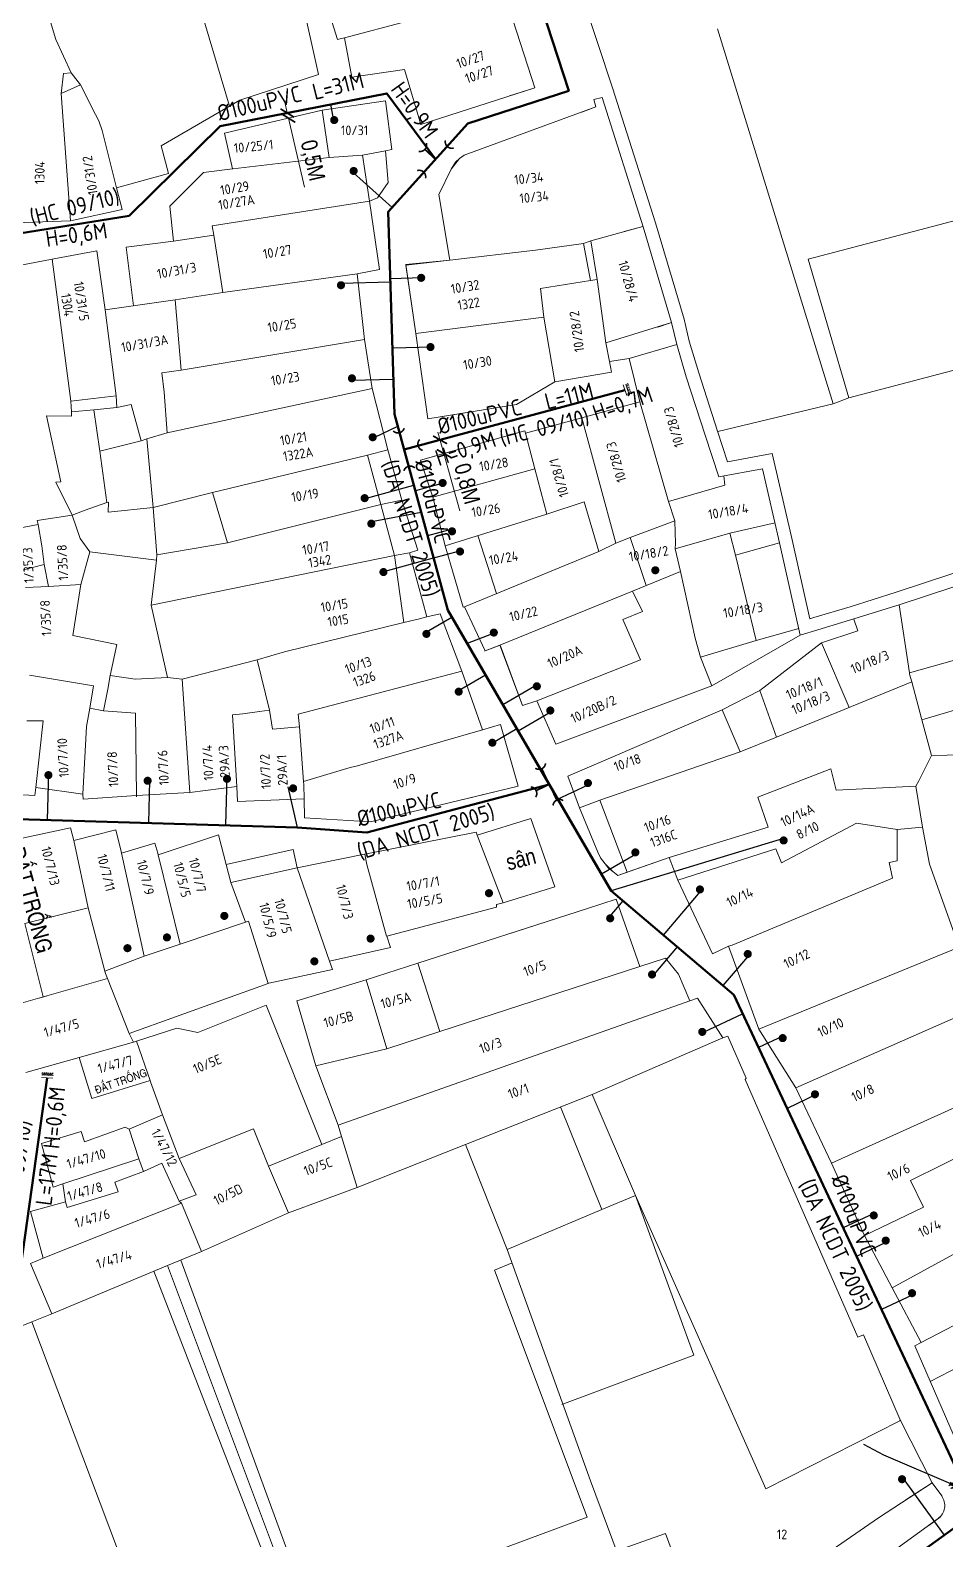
# Model space of a CAD drawing. Header units: inches. Extents: x 595615 to 1194060, y 1190840 to 2385448.
# Drawn here: x 597154.5 to 597211.1, y 1192849.3 to 1192942.6 of the extents above; entities that cross this region are included whole.
import ezdxf
from ezdxf.enums import TextEntityAlignment as Align

# ---------------------------------------------------------------- set-up
doc = ezdxf.new("R2010")
doc.units = ezdxf.units.IN
doc.header["$MEASUREMENT"] = 0
doc.layers.get('Defpoints').update_dxf_attribs({"color": 1})
for name, color, linetype, lineweight in [('Chitiet', 4, 'Continuous', 9), ('DN 100 uPVC', 4, 'Continuous', 50), ('DN 25 PE', 40, 'Continuous', 30), ('DOSAU', 2, 'Continuous', 20), ('DUONG CACH LE', 112, 'Continuous', 5), ('NAM-CDAI', 220, 'Continuous', 25), ('Nen_HTHANH-TP', 9, 'Continuous', 0), ('Nen_SN-HTHANH-TP_new', 7, 'Continuous', 0), ('Nen_SN_HTHANH_old', 9, 'Continuous', 0), ('ONG CAP 3 (DADT)', 221, 'Continuous', 50), ('Te', 4, 'Continuous', 15), ('TEXT PIPE', 3, 'Continuous', 25), ('Text_DiaDanh', 9, 'Continuous', 0), ('TLK 15', 220, 'Continuous', 20), ('VAN', 7, 'Continuous', 20)]:
    doc.layers.add(name, color=color, linetype=linetype, lineweight=lineweight)
doc.layers.add('ki hieu van', color=170, linetype='Continuous')
doc.styles.add('Dia Danh', font='VHELVCN_0.TTF', dxfattribs={"height": 1})
doc.styles.add('Sonha_QTB', font='isocp.shx', dxfattribs={"height": 0.6, "bigfont": 'bigfont.shx'})
doc.styles.add('text', font='isocp2.shx')
doc.styles.add('VNI-HC', font='VHELVCN_0.TTF')
doc.dimstyles.new('DUONG KICH THUOC', dxfattribs={"dimtxt": 1, "dimasz": 0.7, "dimexe": 0.5, "dimexo": 0.3, "dimgap": 0.2, "dimtad": 1, "dimzin": 0, "dimdsep": 46, "dimtxsty": 'VNI-HC', "dimblk": 'ARCHTICK', "dimcen": 0.09, "dimdle": 0.5, "dimclrd": 256, "dimclre": 256, "dimclrt": 256, "dimadec": 0, "dimazin": 0, "dimtfac": 1, "dimtofl": 0, "dimtmove": 0, "dimatfit": 3, "dimfxl": 1, "dimtolj": 1, "dimtzin": 0, "dimlwd": -1, "dimlwe": -1, "dimarcsym": 0})

# ---------------------------------------------------------------- blocks, each defined once
blk = doc.blocks.new('TLK 15')
at = {"layer": 'TLK 15', "linetype": 'Continuous', "const_width": 0.25}
blk.add_lwpolyline([(-0.125, 0, 1), (0.125, 0, 1)], format="xyb", close=True, dxfattribs=at)
blk = doc.blocks.new('VAN')
at = {"layer": 'VAN'}
h = blk.add_hatch(color=256, dxfattribs=at)
h.paths.add_polyline_path([(0.207, -0.5), (0.49, 0), (0.207, 0.5)])
h.paths.add_polyline_path([(0.774, 0.5), (0.49, 0), (0.774, -0.5)])
at = {"layer": 'VAN', "ltscale": 100}
for p, q in [((0, 0.5), (0, -0.5)), ((0.774, -0.5), (0.207, 0.5)), ((0.207, -0.5), (0.774, 0.5)), ((0.207, 0.5), (0.207, -0.5)), ((0.774, 0.5), (0.774, -0.5)), ((0.981, 0.5), (0.981, -0.5))]:
    blk.add_line(p, q, dxfattribs=at)
blk = doc.blocks.new('TE+VAN')
at = {"layer": 'Chitiet', "ltscale": 100, "const_width": 0.1}
for points in [[(-0.35, 1.276, 0.571257), (0.35, 1.276)], [(1.098, 0.35, 0.571257), (1.098, -0.35)], [(0.35, -1.276, 0.571257), (-0.35, -1.276)]]:
    blk.add_lwpolyline(points, format="xyb", dxfattribs=at)
for points in [[(0, -1.076), (0, 1.076)], [(0.898, 0), (0, 0)]]:
    blk.add_lwpolyline(points, dxfattribs=at)
at = {"layer": 'VAN'}
blk.add_blockref('VAN', (1.305, 0), dxfattribs=at)
blk = doc.blocks.new('TE1')
at = {"layer": 'Chitiet', "ltscale": 100, "const_width": 0.1}
for points in [[(-0.35, 1.276, 0.571257), (0.35, 1.276)], [(1.098, 0.35, 0.571257), (1.098, -0.35)], [(0.35, -1.276, 0.571257), (-0.35, -1.276)]]:
    blk.add_lwpolyline(points, format="xyb", dxfattribs=at)
for points in [[(0, -1.076), (0, 1.076)], [(0.898, 0), (0, 0)]]:
    blk.add_lwpolyline(points, dxfattribs=at)
blk = doc.blocks.new('BIT')
at = {"layer": 'Chitiet', "ltscale": 100}
for p, q in [((0.35, 0), (-0.35, 0)), ((-0.303, -0.163), (-0.35, -0.21)), ((0.35, -0.163), (-0.35, -0.163)), ((-0.179, -0.163), (-0.342, -0.325)), ((-0.056, -0.163), (-0.218, -0.325)), ((0.068, -0.163), (-0.094, -0.325)), ((0.192, -0.163), (0.029, -0.325)), ((0.316, -0.163), (0.153, -0.325)), ((0.35, -0.252), (0.277, -0.325))]:
    blk.add_line(p, q, dxfattribs=at)
blk = doc.blocks.new('_ArchTick')
at = {"color": 0, "linetype": 'ByBlock', "const_width": 0.15}
blk.add_lwpolyline([(-0.5, -0.5), (0.5, 0.5)], dxfattribs=at)
blk = doc.blocks.new('*D190')
at = {"layer": 'Defpoints', "color": 0}
for p in [(597179.832, 1192917.286), (597180.068, 1192916.443), (597180.068, 1192916.443)]:
    blk.add_point(p, dxfattribs=at)
at = {"layer": 'DUONG CACH LE'}
for p, q in [((597179.697, 1192917.768), (597180.068, 1192916.443)), ((597180.12, 1192917.367), (597180.313, 1192917.421)), ((597180.068, 1192916.443), (597181.06, 1192912.909)), ((597180.357, 1192916.524), (597180.55, 1192916.578))]:
    blk.add_line(p, q, dxfattribs=at)
at = {"layer": 'DUONG CACH LE', "xscale": 0.7, "yscale": 0.7, "zscale": 0.7}
for p, rotation in [((597179.832, 1192917.286), 105.6753364693084), ((597180.068, 1192916.443), 285.6753364693084)]:
    blk.add_blockref('_ArchTick', p, dxfattribs=dict(at, rotation=rotation))
at = {"layer": 'DUONG CACH LE', "insert": (597181.426, 1192914.555), "char_height": 1, "attachment_point": 5, "rotation": 285.67534, "style": 'VNI-HC'}
blk.add_mtext('\\A1;0,8M', dxfattribs=at)
blk = doc.blocks.new('*D191')
at = {"layer": 'Defpoints', "color": 0}
for p in [(597170.385, 1192937.48), (597170.459, 1192937.163), (597170.459, 1192937.163)]:
    blk.add_point(p, dxfattribs=at)
at = {"layer": 'DUONG CACH LE'}
for p, q in [((597170.385, 1192937.48), (597170.225, 1192938.162)), ((597170.677, 1192937.549), (597170.871, 1192937.595)), ((597170.459, 1192937.163), (597171.456, 1192932.908)), ((597170.751, 1192937.232), (597170.946, 1192937.277))]:
    blk.add_line(p, q, dxfattribs=at)
at = {"layer": 'DUONG CACH LE', "xscale": 0.7, "yscale": 0.7, "zscale": 0.7}
for p, rotation in [((597170.385, 1192937.48), 283.1862494072732), ((597170.459, 1192937.163), 103.1862494072732)]:
    blk.add_blockref('_ArchTick', p, dxfattribs=dict(at, rotation=rotation))
at = {"layer": 'DUONG CACH LE', "insert": (597171.893, 1192934.536), "char_height": 1, "attachment_point": 5, "rotation": 283.18625, "style": 'VNI-HC'}
blk.add_mtext('\\A1;0,5M', dxfattribs=at)

msp = doc.modelspace()

# ---------------------------------------------------------------- linework, layer by layer
at = {"layer": 'DN 100 uPVC'}
for points in [[(597160.186, 1193023.351), (597187.786, 1192938.858), (597181.54, 1192936.831), (597176.627, 1192931.375), (597177.006, 1192918.877), (597180.311, 1192906.769), (597190.409, 1192889.427), (597197.988, 1192882.997), (597212.995, 1192851.044)], [(597179.549, 1192934.62), (597176.534, 1192938.694), (597166.245, 1192936.664), (597160.605, 1192931.133), (597153.806, 1192930.029)], [(597177.605, 1192916.689), (597191.266, 1192920.353)], [(597140.514, 1192891.079), (597153.027, 1192893.877), (597170.988, 1192893.336), (597175.298, 1192893.025), (597186.583, 1192895.998)], [(597146.714, 1192864.572), (597153.883, 1192866.087), (597155.543, 1192877.859)]]:
    msp.add_lwpolyline(points, dxfattribs=at)
at = {"layer": 'DN 25 PE'}
for p, q in [((597173.287, 1192936.919), (597173.072, 1192938.011)), ((597174.488, 1192933.775), (597176.863, 1192931.637)), ((597178.789, 1192927.297), (597176.753, 1192927.235)), ((597173.705, 1192926.966), (597176.758, 1192927.059)), ((597179.364, 1192923.019), (597176.883, 1192922.944)), ((597174.383, 1192920.964), (597176.941, 1192921.042)), ((597175.793, 1192917.446), (597177.224, 1192918.121)), ((597175.292, 1192913.684), (597178.207, 1192914.48)), ((597180.116, 1192914.622), (597178.303, 1192914.128)), ((597175.583, 1192912.231), (597178.659, 1192912.823)), ((597180.573, 1192911.758), (597179.062, 1192911.345)), ((597180.946, 1192910.387), (597179.436, 1192909.975)), ((597176.206, 1192909.117), (597179.43, 1192909.997)), ((597178.991, 1192905.422), (597180.563, 1192906.337)), ((597183.28, 1192905.378), (597181.511, 1192904.708)), ((597180.861, 1192901.726), (597182.643, 1192902.763)), ((597185.69, 1192902.057), (597183.722, 1192900.911)), ((597186.646, 1192900.437), (597184.669, 1192899.285)), ((597183.064, 1192898.57), (597184.574, 1192899.449)), ((597155.618, 1192896.695), (597155.53, 1192893.802)), ((597166.657, 1192896.462), (597166.567, 1192893.469)), ((597161.876, 1192896.22), (597161.797, 1192893.613)), ((597170.424, 1192895.848), (597170.988, 1192893.336)), ((597188.973, 1192895.952), (597187.04, 1192895.034)), ((597201.075, 1192892.658), (597190.409, 1192889.427)), ((597191.907, 1192891.67), (597189.813, 1192890.451)), ((597196.024, 1192889.505), (597193.635, 1192886.69)), ((597190.35, 1192887.846), (597191.155, 1192888.795)), ((597193.063, 1192884.249), (597194.506, 1192885.951)), ((597198.982, 1192885.516), (597197.323, 1192883.561)), ((597196.168, 1192880.704), (597198.541, 1192881.819)), ((597201.016, 1192880.444), (597199.517, 1192879.74)), ((597203.137, 1192876.847), (597201.284, 1192875.977)), ((597206.649, 1192869.485), (597204.752, 1192868.594)), ((597207.388, 1192867.684), (597205.579, 1192866.834)), ((597209.015, 1192864.434), (597207.123, 1192863.546)), ((597208.398, 1192853.189), (597210.992, 1192849.598))]:
    msp.add_line(p, q, dxfattribs=at)
at = {"layer": 'Nen_HTHANH-TP', "linetype": 'Continuous'}
for p, q in [((597172.579, 1192944.97), (597173.482, 1192942.021)), ((597188.309, 1192945.613), (597190.494, 1192939.044)), ((597171.239, 1192944.689), (597172.313, 1192939.86)), ((597185.684, 1192939.041), (597183.9, 1192944.609)), ((597183.9, 1192944.609), (597185.684, 1192939.041)), ((597155.681, 1192943.326), (597156.072, 1192942.027)), ((597173.922, 1192942.131), (597177.821, 1192943.154)), ((597156.072, 1192942.027), (597157.023, 1192939.957)), ((597173.922, 1192942.131), (597173.482, 1192942.021)), ((597174.383, 1192939.701), (597173.922, 1192942.131)), ((597204.14, 1192919.515), (597196.981, 1192942.69)), ((597177.643, 1192940.174), (597174.383, 1192939.701)), ((597177.643, 1192940.174), (597174.383, 1192939.701)), ((597178.636, 1192936.775), (597177.643, 1192940.174)), ((597178.636, 1192936.775), (597177.643, 1192940.174)), ((597185.273, 1192940.32), (597185.684, 1192939.041)), ((597156.404, 1192938.687), (597156.553, 1192939.917)), ((597156.404, 1192938.687), (597157.594, 1192939.218)), ((597156.553, 1192939.917), (597157.023, 1192939.957)), ((597157.023, 1192939.957), (597157.594, 1192939.218)), ((597157.594, 1192939.218), (597158.525, 1192937.379)), ((597172.313, 1192939.86), (597167.455, 1192938.276)), ((597156.404, 1192938.687), (597156.991, 1192930.827)), ((597167.455, 1192938.276), (597162.587, 1192935.452)), ((597178.636, 1192936.775), (597185.684, 1192939.041)), ((597185.684, 1192939.041), (597178.636, 1192936.775)), ((597185.684, 1192939.041), (597184.124, 1192938.549)), ((597189.845, 1192938.444), (597189.345, 1192938.323)), ((597189.455, 1192937.854), (597189.345, 1192938.323)), ((597189.455, 1192937.854), (597189.345, 1192938.323)), ((597189.345, 1192938.323), (597189.455, 1192937.854)), ((597189.845, 1192938.444), (597189.845, 1192938.444)), ((597192.381, 1192930.456), (597189.845, 1192938.444)), ((597190.494, 1192939.044), (597190.494, 1192939.044)), ((597190.494, 1192939.044), (597190.494, 1192939.044)), ((597193.151, 1192930.697), (597190.494, 1192939.044)), ((597158.525, 1192937.379), (597158.726, 1192936.999)), ((597166.496, 1192936.235), (597172.535, 1192937.65)), ((597176.455, 1192938.243), (597172.535, 1192937.65)), ((597172.535, 1192937.65), (597172.977, 1192934.74)), ((597174.785, 1192937.992), (597176.455, 1192938.243)), ((597176.857, 1192935.223), (597176.455, 1192938.243)), ((597176.455, 1192938.243), (597176.857, 1192935.223)), ((597181.327, 1192934.867), (597189.455, 1192937.854)), ((597189.455, 1192937.854), (597181.327, 1192934.867)), ((597188.605, 1192937.543), (597189.455, 1192937.854)), ((597158.726, 1192936.999), (597158.936, 1192936.409)), ((597158.936, 1192936.409), (597159.819, 1192932.85)), ((597166.496, 1192936.235), (597167.008, 1192934.035)), ((597162.587, 1192935.452), (597163.038, 1192933.752)), ((597172.977, 1192934.74), (597167.018, 1192934.035)), ((597175.027, 1192934.882), (597172.977, 1192934.74)), ((597176.467, 1192935.153), (597175.027, 1192934.882)), ((597175.027, 1192934.882), (597175.46, 1192932.042)), ((597176.467, 1192935.153), (597176.857, 1192935.223)), ((597176.857, 1192935.223), (597176.467, 1192935.153)), ((597176.467, 1192935.153), (597176.619, 1192933.183)), ((597176.467, 1192935.153), (597176.619, 1192933.183)), ((597181.038, 1192934.667), (597180.508, 1192934.006)), ((597181.038, 1192934.667), (597180.778, 1192934.437)), ((597181.038, 1192934.667), (597181.327, 1192934.867)), ((597181.327, 1192934.867), (597181.038, 1192934.667)), ((597226.008, 1192934.623), (597202.593, 1192928.454)), ((597163.038, 1192933.752), (597159.819, 1192932.85)), ((597165.208, 1192933.814), (597163.13, 1192931.722)), ((597167.008, 1192934.035), (597165.208, 1192933.814)), ((597167.018, 1192934.035), (597167.008, 1192934.035)), ((597167.008, 1192934.035), (597167.008, 1192934.015)), ((597179.759, 1192932.436), (597180.508, 1192934.006)), ((597180.508, 1192934.006), (597179.759, 1192932.436)), ((597180.778, 1192934.437), (597180.508, 1192934.006)), ((597160.17, 1192931.51), (597159.819, 1192932.85)), ((597176.619, 1192933.183), (597175.96, 1192932.233)), ((597176.619, 1192933.183), (597175.96, 1192932.233)), ((597165.731, 1192930.514), (597175.46, 1192932.042)), ((597175.96, 1192932.233), (597175.46, 1192932.042)), ((597175.96, 1192932.233), (597175.46, 1192932.042)), ((597175.46, 1192932.042), (597176.093, 1192927.803)), ((597175.46, 1192932.042), (597176.093, 1192927.803)), ((597180.443, 1192928.396), (597179.759, 1192932.436)), ((597179.759, 1192932.436), (597180.443, 1192928.396)), ((597153.001, 1192930.674), (597156.991, 1192930.827)), ((597156.991, 1192930.827), (597160.17, 1192931.51)), ((597163.13, 1192931.722), (597163.352, 1192929.562)), ((597163.352, 1192929.562), (597165.851, 1192929.934)), ((597165.731, 1192930.514), (597165.851, 1192929.934)), ((597165.851, 1192929.934), (597166.404, 1192926.395)), ((597192.379, 1192930.463), (597189.152, 1192929.593)), ((597192.376, 1192930.471), (597191.221, 1192930.155)), ((597194.146, 1192924.527), (597192.381, 1192930.456)), ((597194.926, 1192924.738), (597193.151, 1192930.697)), ((597155.843, 1192928.446), (597158.612, 1192928.959)), ((597158.612, 1192928.959), (597159.115, 1192925.319)), ((597160.421, 1192929.189), (597163.352, 1192929.562)), ((597180.443, 1192928.396), (597185.732, 1192929.011)), ((597188.692, 1192929.413), (597185.732, 1192929.011)), ((597189.152, 1192929.593), (597188.692, 1192929.413)), ((597188.692, 1192929.413), (597189.124, 1192927.133)), ((597189.152, 1192929.593), (597189.554, 1192927.194)), ((597151.643, 1192927.643), (597155.843, 1192928.446)), ((597157.01, 1192919.667), (597155.843, 1192928.446)), ((597177.713, 1192928.074), (597180.443, 1192928.396)), ((597180.443, 1192928.396), (597177.713, 1192928.114)), ((597177.713, 1192928.114), (597178.336, 1192923.855)), ((597177.713, 1192928.074), (597178.336, 1192923.855)), ((597202.593, 1192928.454), (597205.109, 1192919.886)), ((597166.404, 1192926.395), (597174.713, 1192927.552)), ((597176.093, 1192927.803), (597174.713, 1192927.552)), ((597176.093, 1192927.803), (597174.713, 1192927.552)), ((597174.713, 1192927.552), (597175.157, 1192923.492)), ((597174.713, 1192927.552), (597175.157, 1192923.492)), ((597189.124, 1192927.133), (597186.034, 1192926.631)), ((597189.124, 1192927.133), (597189.554, 1192927.194)), ((597190.087, 1192923.274), (597189.554, 1192927.194)), ((597166.404, 1192926.395), (597163.455, 1192925.933)), ((597186.245, 1192924.861), (597186.034, 1192926.631)), ((597163.455, 1192925.933), (597159.115, 1192925.319)), ((597159.115, 1192925.319), (597159.799, 1192920.01)), ((597163.455, 1192925.933), (597163.455, 1192925.933)), ((597163.828, 1192921.593), (597163.455, 1192925.933)), ((597228.525, 1192926.055), (597205.109, 1192919.886)), ((597186.245, 1192924.861), (597178.336, 1192923.855)), ((597186.919, 1192920.871), (597186.245, 1192924.861)), ((597190.087, 1192923.274), (597194.144, 1192924.534)), ((597193.306, 1192924.257), (597194.144, 1192924.534)), ((597194.467, 1192923.178), (597194.146, 1192924.527)), ((597195.237, 1192923.388), (597194.926, 1192924.738)), ((597163.828, 1192921.593), (597175.157, 1192923.492)), ((597175.157, 1192923.492), (597175.639, 1192920.452)), ((597175.157, 1192923.492), (597175.639, 1192920.452)), ((597178.336, 1192923.855), (597179.081, 1192918.575)), ((597178.336, 1192923.855), (597179.081, 1192918.575)), ((597195.828, 1192921.429), (597195.237, 1192923.388)), ((597190.087, 1192923.274), (597190.308, 1192922.124)), ((597191.518, 1192922.305), (597194.465, 1192923.185)), ((597195.058, 1192921.188), (597194.467, 1192923.178)), ((597162.638, 1192921.432), (597163.828, 1192921.593)), ((597190.308, 1192922.124), (597191.518, 1192922.305)), ((597190.308, 1192922.124), (597190.428, 1192921.464)), ((597192.19, 1192919.636), (597191.518, 1192922.305)), ((597162.638, 1192921.432), (597162.769, 1192920.222)), ((597184.55, 1192919.46), (597186.919, 1192920.871)), ((597186.919, 1192920.871), (597190.428, 1192921.464)), ((597196.231, 1192917.579), (597195.058, 1192921.188)), ((597196.991, 1192917.83), (597195.828, 1192921.429)), ((597157.01, 1192919.667), (597159.799, 1192920.01)), ((597157.01, 1192919.667), (597157.04, 1192919.027)), ((597159.85, 1192919.28), (597159.799, 1192920.01)), ((597162.769, 1192920.222), (597162.951, 1192917.712)), ((597162.951, 1192917.712), (597175.639, 1192920.452)), ((597175.639, 1192920.452), (597176.612, 1192916.663)), ((597175.639, 1192920.452), (597176.612, 1192916.663)), ((597188.59, 1192918.653), (597192.19, 1192919.636)), ((597193.955, 1192913.467), (597192.19, 1192919.636)), ((597205.109, 1192919.886), (597204.14, 1192919.515)), ((597155.5, 1192918.766), (597156.374, 1192914.697)), ((597157.05, 1192918.757), (597155.5, 1192918.766)), ((597157.04, 1192919.027), (597158.43, 1192919.149)), ((597157.04, 1192919.027), (597157.05, 1192918.757)), ((597158.43, 1192919.149), (597159.85, 1192919.28)), ((597158.792, 1192916.579), (597158.43, 1192919.149)), ((597159.85, 1192919.28), (597160.74, 1192919.47)), ((597160.74, 1192919.47), (597161.342, 1192917.231)), ((597179.081, 1192918.575), (597184.55, 1192919.46)), ((597179.081, 1192918.575), (597181.39, 1192918.947)), ((597204.14, 1192919.515), (597197, 1192917.803)), ((597178.613, 1192916.035), (597185.081, 1192917.85)), ((597185.121, 1192917.69), (597185.081, 1192917.85)), ((597185.121, 1192917.69), (597188.59, 1192918.653)), ((597190.697, 1192910.895), (597188.59, 1192918.653)), ((597197.613, 1192915.92), (597196.991, 1192917.83)), ((597161.342, 1192917.231), (597158.792, 1192916.579)), ((597161.692, 1192917.341), (597161.342, 1192917.231)), ((597162.951, 1192917.712), (597161.692, 1192917.341)), ((597161.692, 1192917.341), (597162.095, 1192913.111)), ((597181.392, 1192916.817), (597178.613, 1192916.035)), ((597185.693, 1192915.501), (597185.121, 1192917.69)), ((597197.063, 1192915.01), (597196.231, 1192917.579)), ((597158.792, 1192916.579), (597159.235, 1192913.409)), ((597165.764, 1192914.034), (597175.352, 1192916.332)), ((597175.352, 1192916.332), (597176.612, 1192916.663)), ((597175.352, 1192916.332), (597176.175, 1192913.283)), ((597176.612, 1192916.663), (597177.475, 1192913.554)), ((597176.612, 1192916.663), (597177.475, 1192913.554)), ((597179.394, 1192913.745), (597178.613, 1192916.035)), ((597178.613, 1192916.035), (597179.394, 1192913.745)), ((597200.372, 1192916.432), (597197.613, 1192915.92)), ((597201.607, 1192911.103), (597200.372, 1192916.432)), ((597179.394, 1192913.745), (597185.693, 1192915.501)), ((597185.693, 1192915.501), (597186.435, 1192912.691)), ((597199.763, 1192915.492), (597197.063, 1192915.01)), ((597197.379, 1192915.066), (597197.444, 1192914.49)), ((597200.827, 1192910.923), (597199.763, 1192915.492)), ((597156.374, 1192914.697), (597156.074, 1192914.667)), ((597156.074, 1192914.667), (597157.075, 1192912.637)), ((597162.095, 1192913.111), (597165.764, 1192914.034)), ((597165.764, 1192914.034), (597166.697, 1192910.915)), ((597193.955, 1192913.467), (597197.444, 1192914.49)), ((597159.235, 1192913.409), (597157.895, 1192912.938)), ((597159.235, 1192913.409), (597159.335, 1192913.439)), ((597159.335, 1192913.439), (597159.315, 1192912.809)), ((597159.315, 1192912.809), (597162.095, 1192913.111)), ((597162.327, 1192910.182), (597162.095, 1192913.111)), ((597176.175, 1192913.283), (597166.697, 1192910.915)), ((597177.475, 1192913.554), (597176.175, 1192913.283)), ((597176.175, 1192913.283), (597177.017, 1192910.144)), ((597177.475, 1192913.554), (597178.457, 1192910.465)), ((597178.457, 1192910.465), (597177.475, 1192913.554)), ((597179.394, 1192913.745), (597180.147, 1192910.746)), ((597179.394, 1192913.745), (597180.147, 1192910.746)), ((597188.735, 1192913.453), (597186.435, 1192912.691)), ((597188.735, 1192913.453), (597189.647, 1192910.394)), ((597193.955, 1192913.467), (597194.356, 1192912.277)), ((597154.916, 1192912.306), (597157.075, 1192912.637)), ((597154.976, 1192912.046), (597154.916, 1192912.306)), ((597157.895, 1192912.938), (597157.075, 1192912.637)), ((597157.075, 1192912.637), (597157.576, 1192911.198)), ((597186.435, 1192912.691), (597180.147, 1192910.746)), ((597194.356, 1192912.277), (597191.596, 1192911.255)), ((597194.397, 1192910.878), (597194.356, 1192912.277)), ((597197.746, 1192911.51), (597200.541, 1192912.152)), ((597154.976, 1192912.046), (597153.136, 1192911.704)), ((597155.207, 1192910.746), (597154.976, 1192912.046)), ((597182.166, 1192911.378), (597183.329, 1192907.799)), ((597191.596, 1192911.255), (597190.697, 1192910.895)), ((597191.596, 1192911.255), (597192.569, 1192908.286)), ((597194.367, 1192910.558), (597197.746, 1192911.51)), ((597197.746, 1192911.51), (597198.107, 1192910.161)), ((597155.358, 1192909.586), (597155.207, 1192910.746)), ((597158.187, 1192910.368), (597157.576, 1192911.198)), ((597157.619, 1192908.338), (597158.187, 1192910.368)), ((597162.298, 1192909.852), (597158.187, 1192910.368)), ((597162.327, 1192910.182), (597166.697, 1192910.915)), ((597177.937, 1192910.314), (597177.017, 1192910.144)), ((597178.457, 1192910.465), (597177.937, 1192910.314)), ((597177.937, 1192910.314), (597178.457, 1192910.465)), ((597177.937, 1192910.314), (597179.02, 1192906.345)), ((597179.02, 1192906.345), (597177.937, 1192910.314)), ((597180.147, 1192910.746), (597181.25, 1192906.937)), ((597180.147, 1192910.746), (597181.25, 1192906.937)), ((597189.647, 1192910.394), (597181.34, 1192906.977)), ((597190.697, 1192910.895), (597189.647, 1192910.394)), ((597194.397, 1192910.878), (597194.367, 1192910.558)), ((597194.688, 1192909.148), (597194.367, 1192910.558)), ((597198.107, 1192910.161), (597200.826, 1192910.926)), ((597202.101, 1192905.224), (597200.827, 1192910.923)), ((597202.69, 1192906.234), (597201.607, 1192911.103)), ((597216.417, 1192910.635), (597208.029, 1192907.869)), ((597153.358, 1192909.074), (597155.358, 1192909.586)), ((597155.358, 1192909.586), (597155.619, 1192908.226)), ((597177.017, 1192910.144), (597161.97, 1192907.071)), ((597161.97, 1192907.071), (597162.298, 1192909.852)), ((597162.298, 1192909.852), (597162.327, 1192910.182)), ((597177.017, 1192910.144), (597177.591, 1192906.004)), ((597198.107, 1192910.161), (597199.382, 1192904.882)), ((597216.678, 1192909.876), (597208.27, 1192907.109)), ((597191.739, 1192907.945), (597194.688, 1192909.148)), ((597194.688, 1192909.148), (597195.601, 1192905.038)), ((597155.619, 1192908.226), (597154.209, 1192908.155)), ((597157.619, 1192908.338), (597155.619, 1192908.226)), ((597157.131, 1192905.197), (597157.619, 1192908.338)), ((597183.532, 1192904.599), (597191.739, 1192907.945)), ((597191.739, 1192907.945), (597192.34, 1192906.676)), ((597208.029, 1192907.869), (597205.18, 1192906.976)), ((597162.983, 1192902.602), (597161.97, 1192907.071)), ((597181.25, 1192906.937), (597181.34, 1192906.977)), ((597181.25, 1192906.937), (597181.34, 1192906.977)), ((597181.34, 1192906.977), (597182.622, 1192904.258)), ((597181.34, 1192906.977), (597182.622, 1192904.258)), ((597192.34, 1192906.676), (597191.141, 1192906.175)), ((597205.18, 1192906.976), (597202.95, 1192906.314)), ((597208.27, 1192907.109), (597205.411, 1192906.216)), ((597208.21, 1192907.09), (597208.853, 1192902.889)), ((597170.212, 1192904.188), (597177.591, 1192906.004)), ((597177.591, 1192906.004), (597178.56, 1192906.235)), ((597178.56, 1192906.235), (597179.02, 1192906.345)), ((597179.02, 1192906.345), (597179.83, 1192906.526)), ((597179.02, 1192906.345), (597179.83, 1192906.526)), ((597179.83, 1192906.526), (597181.173, 1192902.987)), ((597179.83, 1192906.526), (597181.173, 1192902.987)), ((597191.141, 1192906.175), (597192.223, 1192903.696)), ((597199.382, 1192904.882), (597202.009, 1192905.638)), ((597202.95, 1192906.314), (597202.69, 1192906.234)), ((597205.411, 1192906.216), (597203.181, 1192905.545)), ((597205.661, 1192905.487), (597205.405, 1192906.215)), ((597159.852, 1192904.63), (597157.131, 1192905.197)), ((597195.601, 1192905.038), (597195.942, 1192903.859)), ((597195.942, 1192903.859), (597199.382, 1192904.882)), ((597203.181, 1192905.545), (597202.101, 1192905.224)), ((597203.422, 1192904.745), (597205.661, 1192905.487)), ((597203.422, 1192904.745), (597205.125, 1192900.756)), ((597208.853, 1192902.889), (597218.051, 1192905.487)), ((597159.433, 1192902.719), (597159.852, 1192904.63)), ((597168.523, 1192903.687), (597170.212, 1192904.188)), ((597182.622, 1192904.258), (597182.572, 1192904.238)), ((597183.532, 1192904.599), (597182.622, 1192904.258)), ((597182.622, 1192904.258), (597183.542, 1192904.599)), ((597183.542, 1192904.599), (597183.532, 1192904.599)), ((597184.935, 1192900.88), (597183.532, 1192904.599)), ((597183.542, 1192904.599), (597184.935, 1192900.88)), ((597195.942, 1192903.859), (597196.634, 1192902.089)), ((597163.893, 1192902.503), (597168.523, 1192903.687)), ((597169.285, 1192900.587), (597168.523, 1192903.687)), ((597171.055, 1192900.329), (597181.173, 1192902.987)), ((597181.173, 1192902.987), (597182.446, 1192899.368)), ((597181.173, 1192902.987), (597182.446, 1192899.368)), ((597185.805, 1192901.161), (597192.223, 1192903.696)), ((597208.863, 1192902.799), (597208.853, 1192902.889)), ((597158.404, 1192902.088), (597154.443, 1192902.755)), ((597158.404, 1192902.088), (597158.175, 1192900.698)), ((597159.294, 1192901.889), (597159.015, 1192900.539)), ((597159.433, 1192902.719), (597159.294, 1192901.889)), ((597160.983, 1192902.501), (597159.433, 1192902.719)), ((597162.983, 1192902.602), (597160.983, 1192902.501)), ((597163.893, 1192902.503), (597162.983, 1192902.602)), ((597164.369, 1192895.493), (597163.893, 1192902.503)), ((597196.634, 1192902.089), (597186.997, 1192898.482)), ((597208.994, 1192902.339), (597200.626, 1192898.913)), ((597208.863, 1192902.799), (597208.994, 1192902.339)), ((597209.595, 1192900.07), (597208.994, 1192902.339)), ((597218.863, 1192902.727), (597209.616, 1192899.99)), ((597185.805, 1192901.161), (597184.935, 1192900.88)), ((597184.935, 1192900.88), (597185.805, 1192901.161)), ((597185.805, 1192901.161), (597186.997, 1192898.482)), ((597185.805, 1192901.161), (597186.997, 1192898.482)), ((597200.626, 1192898.913), (597199.61, 1192901.797)), ((597158.175, 1192900.698), (597157.976, 1192899.578)), ((597158.175, 1192900.698), (597159.015, 1192900.539)), ((597159.015, 1192900.539), (597161.005, 1192900.401)), ((597161.005, 1192900.401), (597161.059, 1192895.301)), ((597167.635, 1192900.366), (597166.995, 1192900.285)), ((597166.995, 1192900.285), (597167.269, 1192895.866)), ((597168.675, 1192900.507), (597167.635, 1192900.366)), ((597169.285, 1192900.587), (597168.675, 1192900.507)), ((597169.466, 1192899.407), (597169.285, 1192900.587)), ((597171.055, 1192900.329), (597171.136, 1192899.559)), ((597198.387, 1192898.001), (597197.271, 1192900.604)), ((597209.616, 1192899.99), (597209.595, 1192900.07)), ((597154.276, 1192899.915), (597155.296, 1192899.926)), ((597155.296, 1192899.926), (597154.829, 1192895.806)), ((597157.739, 1192895.388), (597157.976, 1192899.578)), ((597171.136, 1192899.559), (597169.466, 1192899.407)), ((597171.389, 1192896.169), (597171.136, 1192899.559)), ((597182.446, 1192899.368), (597174.718, 1192897.142)), ((597182.446, 1192899.368), (597183.576, 1192899.689)), ((597182.446, 1192899.368), (597183.576, 1192899.689)), ((597183.576, 1192899.689), (597184.669, 1192895.89)), ((597183.576, 1192899.689), (597184.669, 1192895.89)), ((597209.616, 1192899.99), (597210.217, 1192897.79)), ((597198.387, 1192898.001), (597200.626, 1192898.913)), ((597198.387, 1192898.001), (597189.71, 1192895.014)), ((597210.217, 1192897.79), (597209.439, 1192896.22)), ((597210.217, 1192897.79), (597213.127, 1192897.853)), ((597171.389, 1192896.169), (597174.268, 1192897.041)), ((597174.268, 1192897.041), (597174.718, 1192897.142)), ((597188.46, 1192894.543), (597187.728, 1192896.512)), ((597187.728, 1192896.512), (597188.46, 1192894.543)), ((597203.988, 1192896.955), (597199.479, 1192895.212)), ((597204.319, 1192895.636), (597203.988, 1192896.955)), ((597151.709, 1192895.473), (597154.769, 1192895.316)), ((597154.829, 1192895.806), (597154.769, 1192895.316)), ((597157.739, 1192895.388), (597154.829, 1192895.806)), ((597157.759, 1192895.088), (597157.739, 1192895.388)), ((597161.059, 1192895.301), (597164.369, 1192895.493)), ((597167.269, 1192895.866), (597164.369, 1192895.493)), ((597167.269, 1192895.866), (597167.31, 1192894.946)), ((597171.399, 1192895.979), (597171.389, 1192896.169)), ((597171.399, 1192895.979), (597171.429, 1192895.099)), ((597184.669, 1192895.89), (597175.531, 1192893.692)), ((597184.669, 1192895.89), (597181.269, 1192895.067)), ((597204.319, 1192895.636), (597209.239, 1192895.879)), ((597209.439, 1192896.22), (597209.239, 1192895.879)), ((597209.239, 1192895.879), (597209.651, 1192893.36)), ((597161.059, 1192895.301), (597157.759, 1192895.088)), ((597161.059, 1192895.221), (597161.059, 1192895.301)), ((597167.31, 1192894.946), (597171.429, 1192895.099)), ((597171.429, 1192895.099), (597171.46, 1192893.929)), ((597189.71, 1192895.014), (597188.46, 1192894.543)), ((597189.582, 1192891.804), (597188.46, 1192894.543)), ((597188.46, 1192894.543), (597189.582, 1192891.804)), ((597189.71, 1192895.014), (597191.393, 1192890.565)), ((597200.111, 1192893.362), (597199.479, 1192895.212)), ((597171.46, 1192893.929), (597175.531, 1192893.692)), ((597185.44, 1192893.88), (597182.121, 1192892.858)), ((597182.121, 1192892.858), (597185.44, 1192893.88)), ((597185.44, 1192893.88), (597182.121, 1192892.858)), ((597186.924, 1192889.661), (597185.44, 1192893.88)), ((597185.44, 1192893.88), (597186.924, 1192889.661)), ((597186.924, 1192889.661), (597185.44, 1192893.88)), ((597205.581, 1192893.597), (597200.933, 1192891.153)), ((597208.101, 1192893.209), (597205.581, 1192893.597)), ((597153.032, 1192892.464), (597156.981, 1192893.317)), ((597156.981, 1192893.317), (597157.182, 1192892.537)), ((597157.182, 1192892.537), (597159.791, 1192893.19)), ((597159.791, 1192893.19), (597160.112, 1192891.85)), ((597162.412, 1192891.642), (597166.141, 1192892.885)), ((597166.141, 1192892.885), (597166.613, 1192891.045)), ((597182.071, 1192893.038), (597175.182, 1192891.692)), ((597182.121, 1192892.858), (597182.071, 1192893.038)), ((597182.121, 1192892.858), (597183.735, 1192888.679)), ((597183.735, 1192888.679), (597182.121, 1192892.858)), ((597200.111, 1192893.362), (597193.992, 1192891.487)), ((597208.101, 1192893.209), (597208.093, 1192891.269)), ((597209.651, 1192893.36), (597208.101, 1192893.209)), ((597209.651, 1192893.36), (597210.093, 1192891.07)), ((597157.182, 1192892.537), (597157.192, 1192892.527)), ((597157.192, 1192892.527), (597158.065, 1192888.368)), ((597160.112, 1192891.85), (597160.132, 1192891.75)), ((597160.132, 1192891.75), (597162.202, 1192892.372)), ((597160.132, 1192891.75), (597161.537, 1192885.381)), ((597162.202, 1192892.372), (597162.382, 1192891.752)), ((597162.382, 1192891.752), (597162.412, 1192891.642)), ((597162.412, 1192891.642), (597163.757, 1192886.133)), ((597170.742, 1192891.978), (597166.613, 1192891.045)), ((597170.742, 1192891.978), (597171.003, 1192890.849)), ((597171.003, 1192890.849), (597175.162, 1192891.682)), ((597175.162, 1192891.682), (597175.182, 1192891.692)), ((597175.182, 1192891.692), (597175.313, 1192891.052)), ((597189.582, 1192891.804), (597189.752, 1192891.464)), ((597189.582, 1192891.804), (597189.752, 1192891.464)), ((597200.602, 1192892.013), (597194.534, 1192890.088)), ((597200.933, 1192891.153), (597200.602, 1192892.013)), ((597166.613, 1192891.045), (597166.904, 1192889.925)), ((597166.904, 1192889.925), (597171.003, 1192890.849)), ((597171.003, 1192890.849), (597172.998, 1192885.08)), ((597176.526, 1192886.623), (597175.313, 1192891.052)), ((597190.033, 1192891.084), (597189.752, 1192891.464)), ((597189.752, 1192891.464), (597190.033, 1192891.084)), ((597190.253, 1192890.824), (597190.033, 1192891.084)), ((597190.033, 1192891.084), (597190.523, 1192890.604)), ((597190.253, 1192890.824), (597190.523, 1192890.604)), ((597193.992, 1192891.487), (597190.813, 1192890.365)), ((597191.393, 1192890.565), (597193.992, 1192891.487)), ((597193.992, 1192891.487), (597194.534, 1192890.088)), ((597193.992, 1192891.487), (597194.534, 1192890.088)), ((597208.093, 1192891.269), (597207.603, 1192891.168)), ((597207.603, 1192891.168), (597207.813, 1192890.208)), ((597210.093, 1192891.07), (597211.927, 1192885.932)), ((597166.904, 1192889.925), (597167.796, 1192887.486)), ((597190.523, 1192890.604), (597190.813, 1192890.365)), ((597190.523, 1192890.604), (597190.813, 1192890.365)), ((597190.813, 1192890.365), (597191.393, 1192890.565)), ((597194.534, 1192890.088), (597196.677, 1192885.519)), ((597194.534, 1192890.088), (597196.677, 1192885.519)), ((597197.897, 1192886.06), (597207.813, 1192890.208)), ((597183.735, 1192888.679), (597186.924, 1192889.661)), ((597186.924, 1192889.661), (597183.735, 1192888.679)), ((597186.924, 1192889.661), (597183.735, 1192888.679)), ((597190.724, 1192888.895), (597188.955, 1192888.323)), ((597188.955, 1192888.323), (597190.724, 1192888.895)), ((597192.178, 1192884.736), (597190.724, 1192888.895)), ((597190.724, 1192888.895), (597192.178, 1192884.736)), ((597154.156, 1192887.395), (597158.065, 1192888.368)), ((597158.065, 1192888.368), (597159.098, 1192884.459)), ((597183.325, 1192888.419), (597176.536, 1192886.623)), ((597188.955, 1192888.323), (597178.458, 1192884.945)), ((597183.735, 1192888.679), (597183.315, 1192888.569)), ((597183.315, 1192888.569), (597183.325, 1192888.419)), ((597183.846, 1192886.679), (597188.955, 1192888.323)), ((597154.156, 1192887.395), (597155.299, 1192882.866)), ((597163.757, 1192886.133), (597167.796, 1192887.486)), ((597167.796, 1192887.486), (597167.986, 1192887.546)), ((597167.986, 1192887.546), (597169.209, 1192883.697)), ((597161.537, 1192885.381), (597163.757, 1192886.133)), ((597176.536, 1192886.623), (597176.526, 1192886.623)), ((597176.536, 1192886.623), (597176.777, 1192885.923)), ((597197.657, 1192886), (597197.897, 1192886.06)), ((597159.098, 1192884.459), (597161.537, 1192885.381)), ((597176.777, 1192885.923), (597172.998, 1192885.08)), ((597193.767, 1192885.257), (597192.178, 1192884.736)), ((597192.178, 1192884.736), (597193.767, 1192885.257)), ((597194.578, 1192884.268), (597193.767, 1192885.257)), ((597193.767, 1192885.257), (597194.578, 1192884.268)), ((597196.677, 1192885.519), (597197.657, 1192886)), ((597196.677, 1192885.519), (597197.657, 1192886)), ((597197.657, 1192886), (597199.551, 1192880.872)), ((597197.657, 1192886), (597199.551, 1192880.872)), ((597199.551, 1192880.872), (597211.927, 1192885.932)), ((597159.098, 1192884.459), (597159.138, 1192884.319)), ((597159.138, 1192884.319), (597159.278, 1192883.999)), ((597173.178, 1192884.56), (597169.249, 1192883.707)), ((597172.998, 1192885.08), (597173.178, 1192884.56)), ((597178.458, 1192884.945), (597175.258, 1192883.912)), ((597178.458, 1192884.945), (597179.821, 1192880.726)), ((597192.178, 1192884.736), (597179.821, 1192880.726)), ((597195.28, 1192882.618), (597194.578, 1192884.268)), ((597194.578, 1192884.268), (597195.28, 1192882.618)), ((597153.22, 1192882.274), (597159.278, 1192883.999)), ((597160.601, 1192880.61), (597159.278, 1192883.999)), ((597169.209, 1192883.697), (597160.601, 1192880.61)), ((597169.249, 1192883.707), (597169.209, 1192883.697)), ((597170.97, 1192882.619), (597175.258, 1192883.912)), ((597175.258, 1192883.912), (597176.542, 1192879.663)), ((597155.549, 1192882.936), (597155.049, 1192882.796)), ((597164.851, 1192880.674), (597169.09, 1192882.357)), ((597169.09, 1192882.357), (597172.517, 1192873.74)), ((597170.97, 1192882.619), (597172.143, 1192878.6)), ((597195.28, 1192882.618), (597173.536, 1192874.941)), ((597195.28, 1192882.618), (597195.749, 1192882.789)), ((597195.749, 1192882.789), (597195.28, 1192882.618)), ((597195.749, 1192882.789), (597197.311, 1192880.34)), ((597197.311, 1192880.34), (597195.749, 1192882.789)), ((597201.834, 1192877.254), (597214.859, 1192882.984)), ((597160.611, 1192880.6), (597160.601, 1192880.61)), ((597160.872, 1192880.06), (597160.611, 1192880.6)), ((597161.072, 1192880.131), (597163.561, 1192880.943)), ((597163.561, 1192880.943), (597164.851, 1192880.674)), ((597179.821, 1192880.726), (597176.542, 1192879.663)), ((597197.621, 1192880.43), (597197.311, 1192880.34)), ((597197.311, 1192880.34), (597197.621, 1192880.43)), ((597198.753, 1192877.841), (597197.621, 1192880.43)), ((597197.621, 1192880.43), (597198.753, 1192877.841)), ((597199.551, 1192880.872), (597201.834, 1192877.254)), ((597199.551, 1192880.872), (597201.834, 1192877.254)), ((597160.872, 1192880.06), (597157.522, 1192879.118)), ((597160.872, 1192880.06), (597161.072, 1192880.131)), ((597161.072, 1192880.131), (597161.904, 1192877.691)), ((597172.143, 1192878.6), (597176.542, 1192879.663)), ((597197.311, 1192880.34), (597189.234, 1192876.843)), ((597154.213, 1192878.185), (597157.522, 1192879.118)), ((597157.522, 1192879.118), (597158.294, 1192876.578)), ((597173.536, 1192874.941), (597172.143, 1192878.6)), ((597158.294, 1192876.578), (597161.904, 1192877.691)), ((597161.904, 1192877.691), (597161.934, 1192877.611)), ((597198.703, 1192877.761), (597198.753, 1192877.841)), ((597198.753, 1192877.841), (597198.703, 1192877.761)), ((597205.656, 1192861.837), (597198.703, 1192877.761)), ((597198.703, 1192877.761), (597205.656, 1192861.837)), ((597161.934, 1192877.611), (597162.665, 1192875.582)), ((597189.234, 1192876.843), (597181.397, 1192873.737)), ((597189.234, 1192876.843), (597191.919, 1192870.596)), ((597201.834, 1192877.254), (597204.038, 1192872.585)), ((597201.834, 1192877.254), (597204.038, 1192872.585)), ((597187.275, 1192876.072), (597189.84, 1192869.724)), ((597211.665, 1192876.031), (597204.038, 1192872.585)), ((597160.616, 1192874.69), (597162.665, 1192875.582)), ((597162.665, 1192875.582), (597163.707, 1192872.883)), ((597173.746, 1192874.241), (597173.536, 1192874.941)), ((597155.187, 1192873.806), (597157.636, 1192874.548)), ((597157.636, 1192874.548), (597157.857, 1192873.908)), ((597157.857, 1192873.908), (597160.356, 1192874.81)), ((597160.356, 1192874.81), (597160.616, 1192874.69)), ((597160.616, 1192874.69), (597161.207, 1192872.851)), ((597163.707, 1192872.883), (597168.306, 1192874.716)), ((597168.306, 1192874.716), (597169.228, 1192872.407)), ((597173.746, 1192874.241), (597172.517, 1192873.74)), ((597174.709, 1192871.082), (597173.746, 1192874.241)), ((597155.187, 1192873.806), (597155.919, 1192871.106)), ((597172.517, 1192873.74), (597169.228, 1192872.407)), ((597174.709, 1192871.082), (597181.397, 1192873.737)), ((597183.982, 1192867.249), (597181.397, 1192873.737)), ((597212.927, 1192873.492), (597208.909, 1192871.519)), ((597161.207, 1192872.851), (597156.509, 1192871.307)), ((597159.719, 1192871.42), (597161.488, 1192872.071)), ((597161.207, 1192872.851), (597161.488, 1192872.071)), ((597162.628, 1192872.582), (597161.488, 1192872.071)), ((597163.71, 1192870.243), (597162.628, 1192872.582)), ((597163.707, 1192872.883), (597164.749, 1192870.644)), ((597169.228, 1192872.407), (597170.46, 1192869.518)), ((597204.038, 1192872.585), (597206.081, 1192868.127)), ((597204.038, 1192872.585), (597206.081, 1192868.127)), ((597156.509, 1192871.307), (597155.919, 1192871.106)), ((597156.67, 1192870.197), (597156.509, 1192871.307)), ((597159.939, 1192870.82), (597159.719, 1192871.42)), ((597209.72, 1192869.88), (597208.909, 1192871.519)), ((597154.51, 1192869.605), (597156.67, 1192870.197)), ((597156.67, 1192870.197), (597156.77, 1192869.847)), ((597156.77, 1192869.847), (597159.939, 1192870.82)), ((597164.749, 1192870.644), (597163.71, 1192870.243)), ((597163.84, 1192870.113), (597163.71, 1192870.243)), ((597170.46, 1192869.518), (597174.709, 1192871.082)), ((597189.84, 1192869.724), (597191.919, 1192870.596)), ((597191.919, 1192870.596), (597195.517, 1192860.718)), ((597191.919, 1192870.596), (597199.964, 1192852.462)), ((597154.51, 1192869.605), (597155.292, 1192866.716)), ((597155.292, 1192866.716), (597154.51, 1192869.605)), ((597155.292, 1192866.716), (597163.84, 1192870.113)), ((597163.84, 1192870.113), (597165.072, 1192867.134)), ((597165.072, 1192867.134), (597170.46, 1192869.518)), ((597183.982, 1192867.249), (597189.84, 1192869.724)), ((597206.081, 1192868.127), (597209.72, 1192869.88)), ((597207.784, 1192864.898), (597214.441, 1192868.524)), ((597207.784, 1192864.898), (597206.081, 1192868.127)), ((597206.081, 1192868.127), (597207.784, 1192864.898)), ((597155.292, 1192866.716), (597154.513, 1192866.385)), ((597154.513, 1192866.385), (597155.292, 1192866.716)), ((597162.983, 1192866.262), (597165.072, 1192867.134)), ((597163.812, 1192866.603), (597172.933, 1192841.7)), ((597189.133, 1192852.973), (597183.982, 1192867.249)), ((597154.513, 1192866.385), (597155.835, 1192863.286)), ((597155.835, 1192863.286), (597154.513, 1192866.385)), ((597155.835, 1192863.286), (597162.983, 1192866.262)), ((597162.133, 1192865.911), (597174.409, 1192834.281)), ((597176.843, 1192829.293), (597162.983, 1192866.262)), ((597184.283, 1192866.429), (597183.203, 1192865.988)), ((597188.925, 1192850.723), (597183.203, 1192865.988)), ((597209.587, 1192861.52), (597207.784, 1192864.898)), ((597207.784, 1192864.898), (597209.587, 1192861.52)), ((597216.324, 1192865.035), (597209.587, 1192861.52)), ((597149.397, 1192860.661), (597154.586, 1192862.795)), ((597155.835, 1192863.286), (597154.586, 1192862.795)), ((597169.307, 1192823.757), (597154.586, 1192862.795)), ((597154.586, 1192862.795), (597169.307, 1192823.757)), ((597206.006, 1192861.977), (597205.656, 1192861.837)), ((597205.656, 1192861.837), (597206.006, 1192861.977)), ((597208.29, 1192856.739), (597206.006, 1192861.977)), ((597206.006, 1192861.977), (597208.29, 1192856.739)), ((597209.177, 1192861.309), (597209.587, 1192861.52)), ((597209.587, 1192861.52), (597209.177, 1192861.309)), ((597209.177, 1192861.309), (597212.303, 1192854.132)), ((597209.177, 1192861.309), (597212.303, 1192854.132)), ((597195.517, 1192860.718), (597187.37, 1192857.672)), ((597199.964, 1192852.462), (597208.25, 1192856.669)), ((597208.25, 1192856.669), (597208.29, 1192856.739)), ((597208.29, 1192856.739), (597210.264, 1192852.83)), ((597210.264, 1192852.83), (597208.29, 1192856.739)), ((597193.132, 1192842.246), (597189.133, 1192852.973)), ((597210.264, 1192852.83), (597206.935, 1192850.678)), ((597210.264, 1192852.83), (597208.634, 1192851.779)), ((597188.925, 1192850.723), (597181.877, 1192848.097)), ((597206.935, 1192850.678), (597198.88, 1192845.131)), ((597210.746, 1192850.711), (597210.056, 1192850.21)), ((597193.766, 1192849.717), (597186.268, 1192847.071)), ((597196.121, 1192843.459), (597193.766, 1192849.717))]:
    msp.add_line(p, q, dxfattribs=at)
for points in [[(597162.064, 1192953.853), (597166.811, 1192937.903)], [(597160.882, 1192925.569), (597160.421, 1192929.189)], [(597187.728, 1192896.512), (597197.271, 1192900.604), (597199.61, 1192901.797), (597203.422, 1192904.745)], [(597196.634, 1192902.089), (597202.101, 1192905.224)], [(597210.137, 1192859.105), (597212.046, 1192860.099), (597213.723, 1192857.077)]]:
    msp.add_lwpolyline(points, dxfattribs=at)
msp.add_lwpolyline([(597210.264, 1192852.83), (597210.847, 1192852.026, -0.414214), (597210.624, 1192850.63), (597191.297, 1192836.615)], format="xyb", dxfattribs=at)
for p in [(597182.446, 1192899.368), (597157.522, 1192879.118)]:
    msp.add_point(p, dxfattribs=at)
at = {"layer": 'ONG CAP 3 (DADT)'}
msp.add_lwpolyline([(597308.798, 1192921.42), (597298.896, 1192913.73), (597278.679, 1192899.334), (597258.399, 1192884.615), (597243.494, 1192873.918), (597220.712, 1192856.617), (597198.89, 1192840.858), (597179.915, 1192827.248), (597169.69, 1192819.579), (597155.159, 1192808.82), (597138.696, 1192796.932), (597122.794, 1192785.525), (597107.058, 1192774.04), (597089.317, 1192761.123), (597074.461, 1192749.961), (597057.599, 1192737.443), (597043.87, 1192727.33), (597028.209, 1192716.005), (597018.568, 1192708.448), (596998.189, 1192693.534)], dxfattribs=at)

# ---------------------------------------------------------------- block references
at = {"layer": 'Chitiet'}
for name, p, rotation in [('BIT', (597191.266, 1192920.353), 107.7580303171616), ('BIT', (597155.543, 1192877.859), 176.8531300972448), ('TE+VAN', (597212.995, 1192851.044), 124.27482810529)]:
    msp.add_blockref(name, p, dxfattribs=dict(at, rotation=rotation))
at = {"layer": 'Te'}
for p, rotation in [((597179.549, 1192934.62), 137.0326477101754), ((597177.605, 1192916.689), 14.92002910851638), ((597186.584, 1192895.995), 205.4080271116151)]:
    msp.add_blockref('TE1', p, dxfattribs=dict(at, rotation=rotation))
at = {"layer": 'TLK 15', "rotation": 359.9999999934133}
for p in [(597173.287, 1192937.044), (597174.488, 1192933.9), (597173.705, 1192926.841), (597178.664, 1192927.297), (597179.239, 1192923.019), (597174.383, 1192921.089), (597175.668, 1192917.446), (597179.991, 1192914.622), (597175.167, 1192913.684), (597175.583, 1192912.106), (597180.573, 1192911.633), (597181.071, 1192910.387), (597176.331, 1192909.117), (597193.14, 1192909.227), (597183.155, 1192905.378), (597178.991, 1192905.297), (597180.986, 1192901.726), (597185.815, 1192902.057), (597186.646, 1192900.562), (597183.064, 1192898.57), (597155.618, 1192896.57), (597161.751, 1192896.22), (597166.657, 1192896.337), (597188.973, 1192896.077), (597170.746, 1192895.753), (597201.075, 1192892.533), (597191.907, 1192891.795), (597195.899, 1192889.505), (597182.855, 1192889.274), (597166.493, 1192887.871), (597190.35, 1192887.721), (597160.505, 1192885.877), (597162.944, 1192886.541), (597175.535, 1192886.467), (597172.06, 1192885.063), (597198.857, 1192885.516), (597192.938, 1192884.249), (597196.043, 1192880.704), (597201.016, 1192880.319), (597203.012, 1192876.847), (597206.649, 1192869.36), (597207.388, 1192867.809), (597209.015, 1192864.559), (597208.398, 1192853.064)]:
    msp.add_blockref('TLK 15', p, dxfattribs=at)
at = {"layer": 'TLK 15'}
for p in [(597173.287, 1192937.044), (597174.488, 1192933.9), (597173.705, 1192926.841), (597178.664, 1192927.297), (597179.239, 1192923.019), (597174.383, 1192921.089), (597175.668, 1192917.446), (597179.991, 1192914.622), (597175.167, 1192913.684), (597175.583, 1192912.106), (597180.573, 1192911.633), (597181.071, 1192910.387), (597176.331, 1192909.117), (597193.14, 1192909.227), (597183.155, 1192905.378), (597178.991, 1192905.297), (597180.986, 1192901.726), (597185.815, 1192902.057), (597186.646, 1192900.562), (597183.064, 1192898.57), (597155.618, 1192896.57), (597161.751, 1192896.22), (597166.657, 1192896.337), (597188.973, 1192896.077), (597170.746, 1192895.753), (597201.075, 1192892.533), (597191.907, 1192891.795), (597195.899, 1192889.505), (597182.855, 1192889.274), (597166.493, 1192887.871), (597190.35, 1192887.721), (597160.505, 1192885.877), (597162.944, 1192886.541), (597175.535, 1192886.467), (597172.06, 1192885.063), (597198.857, 1192885.516), (597192.938, 1192884.249), (597196.043, 1192880.704), (597201.016, 1192880.319), (597203.012, 1192876.847), (597206.649, 1192869.36), (597207.388, 1192867.809), (597209.015, 1192864.559), (597208.398, 1192853.064)]:
    msp.add_blockref('TLK 15', p, dxfattribs=at)

# ---------------------------------------------------------------- texts
at = {"layer": 'DOSAU', "style": 'text'}
for s, rotation, p in [('H=0,9M', 305.66185, (597176.732, 1192938.941)), ('H=0,6M', 8.31968, (597155.524, 1192929.198)), ('H=0,7M', 18.88959, (597189.475, 1192918.437)), ('H=0,9M', 18.88959, (597179.746, 1192915.653)), ('H=0,6M', 84.2859, (597156.286, 1192873.439))]:
    msp.add_text(s, height=1, rotation=rotation, dxfattribs=at).set_placement(p)
at = {"layer": 'NAM-CDAI', "style": 'text'}
for s, rotation, p in [('L=31M', 14.07701, (597172.09, 1192938.28)), ('(HC 09/10)', 14.07701, (597154.616, 1192930.514)), ('L=11M', 14.07701, (597186.455, 1192919.149)), ('(HC 09/10)', 14.07701, (597183.662, 1192916.895)), ('(DA NCDT 2005)', 287.80618, (597176.196, 1192915.849)), ('(DA NCDT 2005)', 16.95738, (597174.897, 1192891.319)), ('(HC 09/10)', 81.68815, (597153.77, 1192869.581)), ('L=17M', 82.74311, (597155.801, 1192869.929)), ('(DA NCDT 2005)', 294.99527, (597201.973, 1192871.306))]:
    msp.add_text(s, height=1, rotation=rotation, dxfattribs=at).set_placement(p)
at = {"layer": 'Nen_SN-HTHANH-TP_new', "style": 'Sonha_QTB'}
for s, rotation, p in [('10/27', 18.20425, (597181.713, 1192940.788)), ('10/31', 0.04623, (597174.546, 1192936.412)), ('10/25/1', 5.55642, (597168.304, 1192935.423)), ('10/31/2', 98.79642, (597158.188, 1192933.631)), ('10/34', 5.94683, (597185.323, 1192933.446)), ('10/29', 9.41584, (597167.134, 1192932.847)), ('10/27', 9.41584, (597169.769, 1192928.906)), ('10/31/3', 10.22801, (597163.547, 1192927.748)), ('10/28/4', 285.7466, (597191.477, 1192927.085)), ('10/31/5', 278.79642, (597157.659, 1192925.849)), ('10/32', 9.41584, (597181.383, 1192926.745)), ('10/28/2', 97.61779, (597188.281, 1192923.982)), ('10/25', 9.41584, (597170.055, 1192924.354)), ('10/31/3A', 10.22801, (597161.568, 1192923.245)), ('10/30', 9.41584, (597182.148, 1192922.049)), ('10/23', 9.41584, (597170.262, 1192921.073)), ('10/28/3', 105.7466, (597194.285, 1192918.077)), ('10/21', 9.41584, (597170.77, 1192917.369)), ('10/28/3', 105.7466, (597190.722, 1192915.91)), ('10/28', 9.41584, (597183.157, 1192915.777)), ('10/28/1', 105.7466, (597187.186, 1192914.95)), ('10/19', 9.41584, (597171.484, 1192913.87)), ('10/26', 9.41584, (597182.67, 1192912.941)), ('10/18/4', 9.41584, (597197.649, 1192912.869)), ('1/35/3', 92.8856, (597154.369, 1192909.54)), ('1/35/8', 92.8856, (597156.49, 1192909.71)), ('10/17', 9.41584, (597172.152, 1192910.597)), ('10/24', 9.41584, (597183.759, 1192909.986)), ('10/18/2', 9.41584, (597192.734, 1192910.257)), ('10/15', 9.41584, (597173.296, 1192907.058)), ('1/35/8', 92.8856, (597155.45, 1192906.277)), ('10/22', 13.18739, (597184.991, 1192906.535)), ('10/18/3', 9.41584, (597198.568, 1192906.769)), ('10/13', 19.28879, (597174.777, 1192903.359)), ('10/20A', 24.36842, (597187.543, 1192903.888)), ('10/18/1', 22.44969, (597202.359, 1192901.947)), ('10/20B/2', 24.36842, (597189.31, 1192900.644)), ('10/11', 19.28879, (597176.257, 1192899.662)), ('10/7/10', 92.8856, (597156.518, 1192897.639)), ('10/7/4', 92.8856, (597165.479, 1192897.331)), ('10/7/8', 92.8856, (597159.597, 1192896.936)), ('10/7/6', 92.8856, (597162.719, 1192897.03)), ('10/7/2', 92.8856, (597169.036, 1192896.797)), ('10/18', 19.64194, (597191.415, 1192897.351)), ('10/9', 19.28879, (597177.646, 1192896.191)), ('10/14A', 25.32272, (597201.923, 1192894.084)), ('10/16', 19.64194, (597193.275, 1192893.586)), ('10/7/13', 283.94562, (597155.747, 1192890.949)), ('10/7/11', 283.94562, (597159.19, 1192890.539)), ('10/7/9', 283.94562, (597161.617, 1192890.248)), ('10/7/7', 283.94562, (597164.833, 1192890.386)), ('10/7/3', 283.94562, (597173.936, 1192888.735)), ('10/7/1', 9.8809, (597178.782, 1192889.866)), ('10/7/5', 283.94562, (597170.126, 1192887.861)), ('10/14', 25.32272, (597198.364, 1192889.028)), ('10/5', 19.28879, (597185.685, 1192884.634)), ('10/12', 25.32272, (597201.881, 1192885.225)), ('10/5A', 14.78583, (597177.1, 1192882.661)), ('1/47/5', 15.78606, (597156.425, 1192880.948)), ('10/5B', 14.78583, (597173.563, 1192881.483)), ('10/10', 25.32272, (597203.976, 1192880.981)), ('10/3', 19.28879, (597182.957, 1192879.865)), ('1/47/7', 14.65645, (597159.749, 1192878.697)), ('10/5E', 22.39973, (597165.44, 1192878.722)), ('10/1', 19.28879, (597184.676, 1192877.046)), ('10/8', 25.32272, (597205.971, 1192876.937)), ('1/47/12', 297.83882, (597162.784, 1192873.558)), ('1/47/10', 16.25683, (597157.952, 1192872.867)), ('10/5C', 20.00723, (597172.289, 1192872.388)), ('10/6', 25.32272, (597208.186, 1192872.036)), ('1/47/8', 16.25683, (597157.877, 1192870.851)), ('10/5D', 26.58395, (597166.726, 1192870.658)), ('1/47/6', 16.25683, (597158.33, 1192869.179)), ('10/4', 25.32272, (597210.104, 1192868.564)), ('1/47/4', 16.25683, (597159.67, 1192866.654)), ('12', 0.04623, (597200.977, 1192849.655))]:
    msp.add_text(s, height=0.6, rotation=rotation, dxfattribs=at).set_placement(p, align=Align.MIDDLE)
at = {"layer": 'Nen_SN_HTHANH_old', "style": 'Sonha_QTB'}
for s, rotation, p in [('10/27', 18.20425, (597182.253, 1192939.865)), ('1304', 89.11665, (597155.08, 1192933.794)), ('10/34', 5.94683, (597185.653, 1192932.29)), ('10/27A', 9.41584, (597167.244, 1192931.967)), ('1304', 278.79642, (597156.787, 1192925.625)), ('1322', 9.41584, (597181.603, 1192925.701)), ('1322A', 9.41584, (597171.054, 1192916.405)), ('1342', 9.41584, (597172.395, 1192909.788)), ('1015', 9.41584, (597173.529, 1192906.129)), ('10/18/3', 22.44969, (597206.409, 1192903.563)), ('1326', 19.28879, (597175.153, 1192902.508)), ('10/18/3', 22.44969, (597202.755, 1192901.05)), ('1327A', 19.28879, (597176.635, 1192898.762)), ('29A/3', 92.8856, (597166.488, 1192897.408)), ('29A/1', 92.8856, (597170.071, 1192896.875)), ('8/10', 25.32272, (597202.555, 1192893.159)), ('1316C', 19.64194, (597193.654, 1192892.66)), ('10/5/5', 283.94562, (597163.882, 1192890.103)), ('10/5/5', 9.8809, (597178.894, 1192888.783)), ('10/5/9', 283.94562, (597169.191, 1192887.599))]:
    msp.add_text(s, height=0.6, rotation=rotation, dxfattribs=at).set_placement(p, align=Align.MIDDLE)
at = {"layer": 'TEXT PIPE', "style": 'text'}
for rotation, p in [(13.74189, (597166.203, 1192936.963)), (13.74189, (597179.817, 1192917.607)), (284.20652, (597178.236, 1192915.943)), (13.35772, (597174.833, 1192893.36)), (291.39561, (597203.986, 1192871.655))]:
    msp.add_text('%%c100uPVC', height=1, rotation=rotation, dxfattribs=at).set_placement(p)
at = {"layer": 'Text_DiaDanh', "linetype": 'Continuous', "style": 'Dia Danh'}
for s, height, rotation, p in [('ÑAÁT TROÁNG', 1, 285.3855, (597154.744, 1192888.904)), ('saân', 1, 14.38358, (597184.821, 1192891.406)), ('ÑAÁT TROÁNG', 0.5, 19.54923, (597160.055, 1192877.758))]:
    msp.add_text(s, height=height, rotation=rotation, dxfattribs=at).set_placement(p, align=Align.MIDDLE)

# ---------------------------------------------------------------- dimensions: what is measured, and where the dimension line sits
at = {"layer": 'DUONG CACH LE'}
for p1, p2, text, picture, middle in [((597170.385, 1192937.48), (597170.459, 1192937.163), '0,5M', '*D191', (597171.893, 1192934.536)), ((597179.832, 1192917.286), (597180.068, 1192916.443), '0,8M', '*D190', (597181.426, 1192914.555))]:
    dim = msp.add_aligned_dim(p1=p1, p2=p2, distance=0, text=text, dimstyle='DUONG KICH THUOC', override={"dimpost": 'M'}, dxfattribs=at)
    dim.commit()
    dim.dimension.update_dxf_attribs({"geometry": picture, "text_midpoint": middle})

# ---------------------------------------------------------------- leaders
at = {"layer": 'ki hieu van'}
msp.add_leader([(597211.984, 1192852.527), (597207.269, 1192854.555), (597206.039, 1192855.217)], dimstyle='DUONG KICH THUOC', override={"dimgap": 0.2, "dimtad": 0}, dxfattribs=at)

doc.saveas('drawing.dxf')
